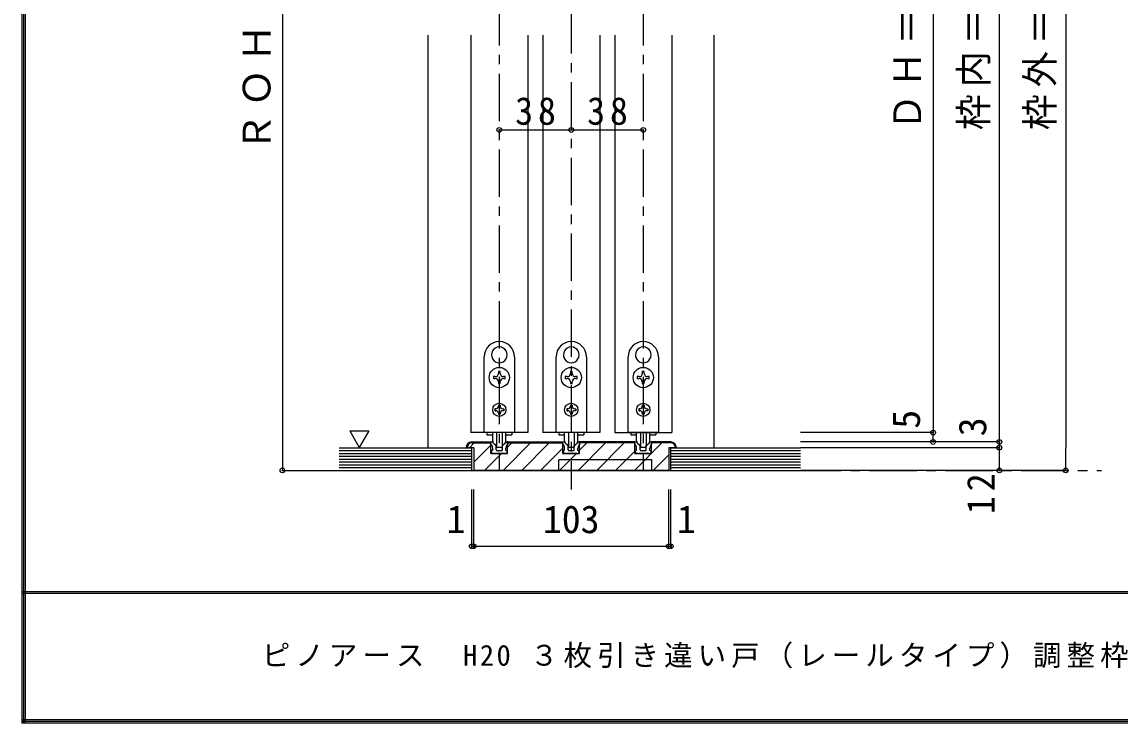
# Model space of a CAD drawing. Units: millimetres at full size, sheet at 1:5. Extents: x -973 to 977, y -718 to 696.
# Drawn here: x -973 to -394, y -701 to -331 of the extents above; entities that cross this region are included whole.
import ezdxf
from ezdxf.enums import TextEntityAlignment as Align

# ---------------------------------------------------------------- set-up
doc = ezdxf.new("R2010")
doc.units = ezdxf.units.MM
doc.header["$LTSCALE"] = 5
doc.header["$PDMODE"] = 32
doc.header["$PDSIZE"] = 2.5
doc.linetypes.add('CHAIN1', pattern=[8, 5, -1, 1, -1])
for name, color, linetype in [('0-1_通り芯', 4, 'CHAIN1'), ('0-3_仕上げ', 2, 'Continuous'), ('0-4_枠', 3, 'Continuous'), ('0-6_扉', 6, 'Continuous'), ('0-7_金物', 7, 'Continuous'), ('0-A_文字', 7, 'Continuous'), ('0-B_寸法', 7, 'Continuous'), ('0-C_ハッチ', 4, 'Continuous'), ('F-1_枠', 6, 'Continuous'), ('F-A_文字', 7, 'Continuous')]:
    doc.layers.add(name, color=color, linetype=linetype)
doc.styles.add('ＭＳ ゴシック', font='')
doc.styles.get('ＭＳ ゴシック').set_extended_font_data('MS Gothic')

msp = doc.modelspace()

# ---------------------------------------------------------------- linework, layer by layer
at = {"layer": '0-1_通り芯'}
for p, q in [((-683.347, -2.5), (-683.347, -577.5)), ((-721.347, -78.151), (-721.347, -567.5)), ((-645.347, -78.151), (-645.347, -567.5)), ((-805.847, -567.5), (-403.347, -567.5))]:
    msp.add_line(p, q, dxfattribs=at)
at = {"layer": '0-3_仕上げ'}
for p, q in [((-805.847, -555.5), (-735.847, -555.5)), ((-735.847, -567.5), (-735.847, -555.5)), ((-630.847, -567.5), (-630.847, -555.5)), ((-630.847, -555.5), (-562.347, -555.5)), ((-805.847, -567.5), (-562.347, -567.5))]:
    msp.add_line(p, q, dxfattribs=at)
at = {"layer": '0-3_仕上げ', "color": 7}
for p, q in [((-805.847, -557), (-735.847, -557)), ((-805.847, -558.5), (-735.847, -558.5)), ((-805.847, -560), (-735.847, -560)), ((-805.847, -561.5), (-735.847, -561.5)), ((-630.847, -557), (-562.347, -557)), ((-630.847, -558.5), (-562.347, -558.5)), ((-630.847, -560), (-562.347, -560)), ((-630.847, -561.5), (-562.347, -561.5)), ((-805.847, -563), (-735.847, -563)), ((-805.847, -564.5), (-735.847, -564.5)), ((-805.847, -566), (-735.847, -566)), ((-630.847, -563), (-562.347, -563)), ((-630.847, -564.5), (-562.347, -564.5)), ((-630.847, -566), (-562.347, -566))]:
    msp.add_line(p, q, dxfattribs=at)
at = {"layer": '0-4_枠', "color": 4}
for p, q in [((-758.847, -555.5), (-758.847, -337.826)), ((-607.847, -555.5), (-607.847, -337.826))]:
    msp.add_line(p, q, dxfattribs=at)
at = {"layer": '0-4_枠'}
for p, q in [((-734.847, -555.5), (-738.847, -555.5)), ((-735.847, -552.5), (-725.747, -552.5)), ((-735.847, -553), (-725.747, -553)), ((-734.847, -555.5), (-734.847, -567.5)), ((-725.747, -558.5), (-725.747, -552.5)), ((-716.947, -552.5), (-687.747, -552.5)), ((-716.947, -558.5), (-716.947, -552.5)), ((-716.947, -553), (-687.747, -553)), ((-687.747, -558.5), (-687.747, -552.5)), ((-649.747, -552.5), (-678.947, -552.5)), ((-678.947, -558.5), (-678.947, -552.5)), ((-649.747, -553), (-678.947, -553)), ((-649.747, -558.5), (-649.747, -552.5)), ((-640.947, -558.5), (-640.947, -552.5)), ((-630.847, -552.5), (-640.947, -552.5)), ((-630.847, -553), (-640.947, -553)), ((-725.747, -558.5), (-716.947, -558.5)), ((-689.847, -567.5), (-689.847, -562)), ((-687.747, -558.5), (-678.947, -558.5)), ((-649.747, -558.5), (-640.947, -558.5))]:
    msp.add_line(p, q, dxfattribs=at)
for points in [[(-627.847, -555.5), (-631.847, -555.5), (-631.847, -567.5), (-734.847, -567.5)], [(-640.847, -567.5), (-640.847, -562), (-689.847, -562)]]:
    msp.add_lwpolyline(points, dxfattribs=at)
for centre, radius, start, end in [((-735.847, -555.5), 3, 90, 180), ((-735.847, -555.5), 2.5, 90, 180), ((-630.847, -555.5), 3, 0, 90), ((-630.847, -555.5), 2.5, 0, 90)]:
    msp.add_arc(centre, radius, start, end, dxfattribs=at)
at = {"layer": '0-6_扉'}
for p, q in [((-736.347, -337.826), (-736.347, -547.5)), ((-706.347, -337.826), (-706.347, -547.5)), ((-698.347, -337.826), (-698.347, -547.5)), ((-668.347, -337.826), (-668.347, -547.5)), ((-660.347, -337.826), (-660.347, -547.5)), ((-630.347, -337.826), (-630.347, -547.5)), ((-706.347, -547.5), (-736.347, -547.5)), ((-668.347, -547.5), (-698.347, -547.5)), ((-660.347, -547.5), (-630.347, -547.5))]:
    msp.add_line(p, q, dxfattribs=at)
at = {"layer": '0-7_金物'}
for p, q in [((-721.446, -502.351), (-721.347, -502.45)), ((-721.248, -502.351), (-721.347, -502.45)), ((-683.446, -502.351), (-683.347, -502.45)), ((-683.248, -502.351), (-683.347, -502.45)), ((-645.446, -502.351), (-645.347, -502.45)), ((-645.248, -502.351), (-645.347, -502.45)), ((-729.347, -547.5), (-729.347, -507.5)), ((-724.989, -508.489), (-724.854, -508.525)), ((-724.891, -508.66), (-724.854, -508.525)), ((-717.705, -508.489), (-717.84, -508.525)), ((-717.803, -508.66), (-717.84, -508.525)), ((-713.347, -507.5), (-713.347, -547.5)), ((-691.347, -547.5), (-691.347, -507.5)), ((-686.989, -508.489), (-686.854, -508.525)), ((-686.891, -508.66), (-686.854, -508.525)), ((-679.705, -508.489), (-679.84, -508.525)), ((-679.803, -508.66), (-679.84, -508.525)), ((-675.347, -507.5), (-675.347, -547.5)), ((-653.347, -547.5), (-653.347, -507.5)), ((-648.989, -508.489), (-648.854, -508.525)), ((-648.891, -508.66), (-648.854, -508.525)), ((-641.705, -508.489), (-641.84, -508.525)), ((-641.803, -508.66), (-641.84, -508.525)), ((-637.347, -507.5), (-637.347, -547.5)), ((-721.847, -515.35), (-721.847, -516.3)), ((-720.847, -515.35), (-721.847, -515.35)), ((-720.847, -516.3), (-720.847, -515.35)), ((-683.847, -515.35), (-683.847, -516.3)), ((-682.847, -515.35), (-683.847, -515.35)), ((-682.847, -516.3), (-682.847, -515.35)), ((-645.847, -515.35), (-645.847, -516.3)), ((-644.847, -515.35), (-645.847, -515.35)), ((-644.847, -516.3), (-644.847, -515.35)), ((-723.547, -518), (-724.497, -518)), ((-724.497, -518), (-724.497, -519)), ((-724.497, -519), (-723.547, -519)), ((-720.847, -521.65), (-720.847, -520.7)), ((-718.197, -518), (-719.147, -518)), ((-719.147, -519), (-718.197, -519)), ((-718.197, -519), (-718.197, -518)), ((-685.547, -518), (-686.497, -518)), ((-686.497, -518), (-686.497, -519)), ((-686.497, -519), (-685.547, -519)), ((-682.847, -521.65), (-682.847, -520.7)), ((-680.197, -518), (-681.147, -518)), ((-681.147, -519), (-680.197, -519)), ((-680.197, -519), (-680.197, -518)), ((-647.547, -518), (-648.497, -518)), ((-648.497, -518), (-648.497, -519)), ((-648.497, -519), (-647.547, -519)), ((-644.847, -521.65), (-644.847, -520.7)), ((-642.197, -518), (-643.147, -518)), ((-643.147, -519), (-642.197, -519)), ((-642.197, -519), (-642.197, -518)), ((-721.847, -533.1), (-720.847, -533.1)), ((-721.847, -533.1), (-721.847, -533.7)), ((-720.847, -533.1), (-720.847, -533.7)), ((-683.847, -533.1), (-682.847, -533.1)), ((-683.847, -533.1), (-683.847, -533.7)), ((-682.847, -533.1), (-682.847, -533.7)), ((-645.847, -533.1), (-644.847, -533.1)), ((-645.847, -533.1), (-645.847, -533.7)), ((-644.847, -533.1), (-644.847, -533.7)), ((-723.147, -535), (-723.747, -535)), ((-723.747, -535), (-723.747, -536)), ((-723.747, -536), (-723.147, -536)), ((-721.847, -537.3), (-721.847, -537.9)), ((-720.847, -537.9), (-721.847, -537.9)), ((-720.847, -537.3), (-720.847, -537.9)), ((-719.547, -535), (-718.947, -535)), ((-685.147, -535), (-685.747, -535)), ((-685.747, -535), (-685.747, -536)), ((-685.747, -536), (-685.147, -536)), ((-683.847, -537.3), (-683.847, -537.9)), ((-682.847, -537.9), (-683.847, -537.9)), ((-682.847, -537.3), (-682.847, -537.9)), ((-681.547, -535), (-680.947, -535)), ((-647.147, -535), (-647.747, -535)), ((-647.747, -535), (-647.747, -536)), ((-647.747, -536), (-647.147, -536)), ((-645.847, -537.3), (-645.847, -537.9)), ((-644.847, -537.9), (-645.847, -537.9)), ((-644.847, -537.3), (-644.847, -537.9)), ((-643.547, -535), (-642.947, -535)), ((-713.347, -547.5), (-729.347, -547.5)), ((-727.947, -547.5), (-727.947, -548.7)), ((-727.947, -548.7), (-724.815, -548.7)), ((-724.847, -551.921), (-724.847, -547.5)), ((-722.847, -547.5), (-722.847, -555.121)), ((-719.847, -547.5), (-719.847, -555.121)), ((-717.879, -548.7), (-714.747, -548.7)), ((-717.847, -551.921), (-717.847, -547.5)), ((-714.747, -547.5), (-714.747, -548.7)), ((-675.347, -547.5), (-691.347, -547.5)), ((-689.947, -547.5), (-689.947, -548.7)), ((-689.947, -548.7), (-686.815, -548.7)), ((-686.847, -551.921), (-686.847, -547.5)), ((-684.847, -547.5), (-684.847, -555.121)), ((-681.847, -547.5), (-681.847, -555.121)), ((-679.879, -548.7), (-676.747, -548.7)), ((-679.847, -551.921), (-679.847, -547.5)), ((-676.747, -547.5), (-676.747, -548.7)), ((-637.347, -547.5), (-653.347, -547.5)), ((-651.947, -547.5), (-651.947, -548.7)), ((-651.947, -548.7), (-648.815, -548.7)), ((-648.847, -551.921), (-648.847, -547.5)), ((-646.847, -547.5), (-646.847, -555.121)), ((-643.847, -547.5), (-643.847, -555.121)), ((-641.879, -548.7), (-638.747, -548.7)), ((-641.847, -551.921), (-641.847, -547.5)), ((-638.747, -547.5), (-638.747, -548.7)), ((-725.847, -552.5), (-725.304, -552.5)), ((-725.847, -553.5), (-725.847, -552.5)), ((-723.685, -553.912), (-724.95, -552.647)), ((-724.847, -557), (-724.847, -555.736)), ((-723.473, -554), (-723.147, -554)), ((-722.947, -556.7), (-722.947, -554.2)), ((-720.147, -555.421), (-722.547, -555.421)), ((-719.747, -556.7), (-719.747, -554.2)), ((-719.221, -554), (-719.547, -554)), ((-719.009, -553.912), (-717.743, -552.647)), ((-717.847, -557), (-717.847, -555.736)), ((-687.847, -552.5), (-687.304, -552.5)), ((-687.847, -553.5), (-687.847, -552.5)), ((-685.685, -553.912), (-686.95, -552.647)), ((-686.847, -557), (-686.847, -555.736)), ((-685.473, -554), (-685.147, -554)), ((-684.947, -556.7), (-684.947, -554.2)), ((-682.147, -555.421), (-684.547, -555.421)), ((-681.747, -556.7), (-681.747, -554.2)), ((-681.221, -554), (-681.547, -554)), ((-681.009, -553.912), (-679.743, -552.647)), ((-679.847, -557), (-679.847, -555.736)), ((-649.847, -552.5), (-649.304, -552.5)), ((-649.847, -553.5), (-649.847, -552.5)), ((-647.685, -553.912), (-648.95, -552.647)), ((-648.847, -557), (-648.847, -555.736)), ((-647.473, -554), (-647.147, -554)), ((-646.947, -556.7), (-646.947, -554.2)), ((-644.147, -555.421), (-646.547, -555.421)), ((-643.747, -556.7), (-643.747, -554.2)), ((-643.221, -554), (-643.547, -554)), ((-643.009, -553.912), (-641.743, -552.647)), ((-641.847, -557), (-641.847, -555.736)), ((-725.147, -558.5), (-725.633, -557.274)), ((-724.847, -557), (-725.447, -557)), ((-724.047, -558.5), (-725.147, -558.5)), ((-724.047, -558.5), (-723.847, -558.3)), ((-723.847, -558.3), (-723.647, -558.5)), ((-719.047, -558.5), (-723.647, -558.5)), ((-721.347, -557.3), (-721.047, -557)), ((-721.047, -557), (-720.047, -557)), ((-718.847, -558.3), (-719.047, -558.5)), ((-718.647, -558.5), (-718.847, -558.3)), ((-718.647, -558.5), (-717.547, -558.5)), ((-717.847, -557), (-717.247, -557)), ((-717.547, -558.5), (-717.061, -557.274)), ((-687.147, -558.5), (-687.633, -557.274)), ((-686.847, -557), (-687.447, -557)), ((-686.047, -558.5), (-687.147, -558.5)), ((-686.047, -558.5), (-685.847, -558.3)), ((-685.847, -558.3), (-685.647, -558.5)), ((-681.047, -558.5), (-685.647, -558.5)), ((-683.347, -557.3), (-683.047, -557)), ((-683.047, -557), (-682.047, -557)), ((-680.847, -558.3), (-681.047, -558.5)), ((-680.647, -558.5), (-680.847, -558.3)), ((-680.647, -558.5), (-679.547, -558.5)), ((-679.847, -557), (-679.247, -557)), ((-679.547, -558.5), (-679.061, -557.274)), ((-649.147, -558.5), (-649.633, -557.274)), ((-648.847, -557), (-649.447, -557)), ((-648.047, -558.5), (-649.147, -558.5)), ((-648.047, -558.5), (-647.847, -558.3)), ((-647.847, -558.3), (-647.647, -558.5)), ((-643.047, -558.5), (-647.647, -558.5)), ((-645.347, -557.3), (-645.047, -557)), ((-645.047, -557), (-644.047, -557)), ((-642.847, -558.3), (-643.047, -558.5)), ((-642.647, -558.5), (-642.847, -558.3)), ((-642.647, -558.5), (-641.547, -558.5)), ((-641.847, -557), (-641.247, -557)), ((-641.547, -558.5), (-641.061, -557.274))]:
    msp.add_line(p, q, dxfattribs=at)
for points in [[(-721.847, -520.7), (-721.847, -521.65), (-720.847, -521.65)], [(-683.847, -520.7), (-683.847, -521.65), (-682.847, -521.65)], [(-645.847, -520.7), (-645.847, -521.65), (-644.847, -521.65)], [(-718.947, -535), (-718.947, -536), (-719.547, -536)], [(-680.947, -535), (-680.947, -536), (-681.547, -536)], [(-642.947, -535), (-642.947, -536), (-643.547, -536)], [(-716.847, -553.5), (-716.847, -552.5), (-717.39, -552.5)], [(-678.847, -553.5), (-678.847, -552.5), (-679.39, -552.5)], [(-640.847, -553.5), (-640.847, -552.5), (-641.39, -552.5)], [(-722.647, -557), (-721.647, -557), (-721.347, -557.3)], [(-684.647, -557), (-683.647, -557), (-683.347, -557.3)], [(-646.647, -557), (-645.647, -557), (-645.347, -557.3)]]:
    msp.add_lwpolyline(points, dxfattribs=at)
for centre, radius in [((-721.347, -518.5), 5.35), ((-683.347, -518.5), 5.35), ((-645.347, -518.5), 5.35), ((-721.347, -535.5), 3.5), ((-683.347, -535.5), 3.5), ((-645.347, -535.5), 3.5)]:
    msp.add_circle(centre, radius, dxfattribs=at)
for centre, radius, start, end in [((-721.347, -507.5), 8, 0, 180), ((-721.347, -506.5), 4.15, 91.3645, 208.6355), ((-721.347, -506.5), 4.15, 331.3645, 88.6355), ((-683.347, -507.5), 8, 0, 180), ((-683.347, -506.5), 4.15, 91.3645, 208.6355), ((-683.347, -506.5), 4.15, 331.3645, 88.6355), ((-645.347, -507.5), 8, 0, 180), ((-645.347, -506.5), 4.15, 91.3645, 208.6355), ((-645.347, -506.5), 4.15, 331.3645, 88.6355), ((-721.347, -506.5), 4.15, 211.3645, 328.6355), ((-683.347, -506.5), 4.15, 211.3645, 328.6355), ((-645.347, -506.5), 4.15, 211.3645, 328.6355), ((-723.547, -516.3), 1.7, 270, 0), ((-723.547, -520.7), 1.7, 0, 90), ((-719.147, -516.3), 1.7, 180, 270), ((-719.147, -520.7), 1.7, 90, 180), ((-685.547, -516.3), 1.7, 270, 0), ((-685.547, -520.7), 1.7, 0, 90), ((-681.147, -516.3), 1.7, 180, 270), ((-681.147, -520.7), 1.7, 90, 180), ((-647.547, -516.3), 1.7, 270, 0), ((-647.547, -520.7), 1.7, 0, 90), ((-643.147, -516.3), 1.7, 180, 270), ((-643.147, -520.7), 1.7, 90, 180), ((-723.147, -533.7), 1.3, 270, 0), ((-723.147, -537.3), 1.3, 0, 90), ((-719.547, -533.7), 1.3, 180, 270), ((-719.547, -537.3), 1.3, 90, 180), ((-685.147, -533.7), 1.3, 270, 0), ((-685.147, -537.3), 1.3, 0, 90), ((-681.547, -533.7), 1.3, 180, 270), ((-681.547, -537.3), 1.3, 90, 180), ((-647.147, -533.7), 1.3, 270, 0), ((-647.147, -537.3), 1.3, 0, 90), ((-643.547, -533.7), 1.3, 180, 270), ((-643.547, -537.3), 1.3, 90, 180), ((-727.847, -555.736), 3, 0, 48.19), ((-725.304, -553), 0.5, 45, 90), ((-722.847, -551.921), 2, 180, 264.78409), ((-723.473, -553.7), 0.3, 225, 270), ((-723.147, -554.2), 0.2, 0, 90), ((-723.047, -554.112), 0.2, 0, 84.78409), ((-722.547, -555.121), 0.3, 180, 270), ((-720.147, -555.121), 0.3, 270, 0), ((-719.647, -554.112), 0.2, 95.21591, 180), ((-719.547, -554.2), 0.2, 90, 180), ((-719.847, -551.921), 2, 275.21591, 0), ((-719.221, -553.7), 0.3, 270, 315), ((-714.847, -555.736), 3, 131.81, 180), ((-717.39, -553), 0.5, 90, 135), ((-689.847, -555.736), 3, 0, 48.19), ((-687.304, -553), 0.5, 45, 90), ((-684.847, -551.921), 2, 180, 264.78409), ((-685.473, -553.7), 0.3, 225, 270), ((-685.147, -554.2), 0.2, 0, 90), ((-685.047, -554.112), 0.2, 0, 84.78409), ((-684.547, -555.121), 0.3, 180, 270), ((-682.147, -555.121), 0.3, 270, 0), ((-681.647, -554.112), 0.2, 95.21591, 180), ((-681.547, -554.2), 0.2, 90, 180), ((-681.847, -551.921), 2, 275.21591, 0), ((-681.221, -553.7), 0.3, 270, 315), ((-676.847, -555.736), 3, 131.81, 180), ((-679.39, -553), 0.5, 90, 135), ((-651.847, -555.736), 3, 0, 48.19), ((-649.304, -553), 0.5, 45, 90), ((-646.847, -551.921), 2, 180, 264.78409), ((-647.473, -553.7), 0.3, 225, 270), ((-647.147, -554.2), 0.2, 0, 90), ((-647.047, -554.112), 0.2, 0, 84.78409), ((-646.547, -555.121), 0.3, 180, 270), ((-644.147, -555.121), 0.3, 270, 0), ((-643.647, -554.112), 0.2, 95.21591, 180), ((-643.547, -554.2), 0.2, 90, 180), ((-643.847, -551.921), 2, 275.21591, 0), ((-643.221, -553.7), 0.3, 270, 315), ((-638.847, -555.736), 3, 131.81, 180), ((-641.39, -553), 0.5, 90, 135), ((-725.447, -557.2), 0.2, 90, 201.616), ((-722.647, -556.7), 0.3, 180, 270), ((-720.047, -556.7), 0.3, 270, 0), ((-717.247, -557.2), 0.2, 338.384, 90), ((-687.447, -557.2), 0.2, 90, 201.616), ((-684.647, -556.7), 0.3, 180, 270), ((-682.047, -556.7), 0.3, 270, 0), ((-679.247, -557.2), 0.2, 338.384, 90), ((-649.447, -557.2), 0.2, 90, 201.616), ((-646.647, -556.7), 0.3, 180, 270), ((-644.047, -556.7), 0.3, 270, 0), ((-641.247, -557.2), 0.2, 338.384, 90)]:
    msp.add_arc(centre, radius, start, end, dxfattribs=at)
at = {"layer": '0-A_文字'}
for p, q in [((-800.282, -546.686), (-790.282, -546.686)), ((-800.282, -546.686), (-795.282, -555.347)), ((-790.282, -546.686), (-795.282, -555.347))]:
    msp.add_line(p, q, dxfattribs=at)
at = {"layer": '0-B_寸法', "color": 4}
for p, q in [((-835.847, -56.151), (-835.847, -567.5)), ((-457.347, -567.5), (-457.347, -64.151)), ((-422.347, -64.151), (-422.347, -555.5)), ((-492.347, -94.151), (-492.347, -547.5)), ((-721.347, -387.826), (-683.347, -387.826)), ((-683.347, -387.826), (-645.347, -387.826)), ((-492.347, -547.5), (-562.347, -547.5)), ((-492.347, -552.5), (-492.347, -547.5)), ((-492.347, -552.5), (-562.347, -552.5)), ((-457.347, -552.5), (-562.347, -552.5)), ((-457.347, -555.5), (-562.347, -555.5)), ((-422.347, -567.5), (-422.347, -555.5)), ((-835.847, -567.5), (-805.847, -567.5)), ((-422.347, -567.5), (-562.347, -567.5)), ((-735.847, -607.5), (-735.847, -577.5)), ((-734.847, -607.5), (-734.847, -577.5)), ((-631.847, -607.5), (-631.847, -577.5)), ((-630.847, -607.5), (-630.847, -577.5)), ((-735.847, -607.5), (-734.847, -607.5)), ((-734.847, -607.5), (-631.847, -607.5)), ((-631.847, -607.5), (-630.847, -607.5))]:
    msp.add_line(p, q, dxfattribs=at)
at = {"layer": '0-B_寸法'}
for p in [(-721.347, -387.826), (-683.347, -387.826), (-645.347, -387.826), (-492.347, -547.5), (-492.347, -552.5), (-457.347, -552.5), (-457.347, -555.5), (-835.847, -567.5), (-457.347, -567.5), (-422.347, -567.5), (-735.847, -607.5), (-734.847, -607.5), (-631.847, -607.5), (-630.847, -607.5)]:
    msp.add_point(p, dxfattribs=at)
at = {"layer": '0-C_ハッチ'}
for p, q in [((-734.547, -553), (-737.047, -555.5)), ((-725.747, -554.1), (-734.847, -563.2)), ((-704.848, -553), (-719.348, -567.5)), ((-714.748, -553), (-716.947, -555.199)), ((-694.949, -553), (-709.449, -567.5)), ((-687.747, -555.698), (-699.549, -567.5)), ((-665.25, -553), (-679.75, -567.5)), ((-675.15, -553), (-678.947, -556.797)), ((-655.351, -553), (-669.851, -567.5)), ((-635.552, -553), (-650.052, -567.5)), ((-720.248, -558.5), (-729.248, -567.5)), ((-680.65, -558.5), (-689.65, -567.5)), ((-649.747, -557.296), (-659.951, -567.5)), ((-631.847, -559.195), (-640.152, -567.5))]:
    msp.add_line(p, q, dxfattribs=at)
at = {"layer": 'F-1_枠'}
for p, q in [((-973.347, 695.833), (-973.347, -700.833)), ((-972.514, 695.833), (-972.514, -700.833)), ((-971.68, 695.833), (-971.68, -700.833)), ((976.653, -631.667), (-973.347, -631.667)), ((976.653, -632.5), (-973.347, -632.5)), ((976.653, -699.167), (-973.347, -699.167)), ((976.653, -700), (-973.347, -700)), ((976.653, -700.833), (-973.347, -700.833))]:
    msp.add_line(p, q, dxfattribs=at)

# ---------------------------------------------------------------- texts
at = {"layer": '0-B_寸法', "style": 'ＭＳ ゴシック'}
for s, p in [('5', (-494.847, -545.5)), ('3', (-459.847, -549.5))]:
    msp.add_text(s, height=14.66, rotation=90, dxfattribs=at).set_placement(p, align=Align.BOTTOM_LEFT)
for s, p in [('1', (-749.147, -605)), ('103', (-698.347, -605)), ('1', (-627.547, -605))]:
    msp.add_text(s, height=14.66, dxfattribs=at).set_placement(p, align=Align.BOTTOM_LEFT)
at = {"layer": '0-B_寸法', "char_height": 14.66, "attachment_point": 7, "rotation": 90, "style": 'ＭＳ ゴシック'}
for s, insert in [('\\T1.18;ＲＯＨ＝2,055', (-838.347, -399.151)), ('\\T1.19;\\W0.95;枠内＝2,002', (-459.847, -387.901)), ('\\T1.19;\\W0.95;枠外＝2,047', (-424.847, -387.901)), ('\\T1.19;\\W0.95;ＤＨ＝1,983', (-494.847, -387.901)), ('\\T1.27;\\W0.95;12', (-459.847, -590.544))]:
    msp.add_mtext(s, dxfattribs=dict(at, insert=insert))
at = {"layer": '0-B_寸法', "char_height": 14.66, "attachment_point": 7, "style": 'ＭＳ ゴシック'}
for insert in [(-712.972, -385.326), (-674.972, -385.326)]:
    msp.add_mtext('\\T1.27;\\W0.95;38', dxfattribs=dict(at, insert=insert))
at = {"layer": 'F-A_文字', "insert": (-846.68, -673.333), "char_height": 11, "attachment_point": 7, "style": 'ＭＳ ゴシック'}
msp.add_mtext('\\T1.18;ピノアース\u3000H20\\~３枚引き違い戸（レールタイプ）調整枠\u30003方枠＋敷居Q型／床直付けレール', dxfattribs=at)

doc.saveas('drawing.dxf')
